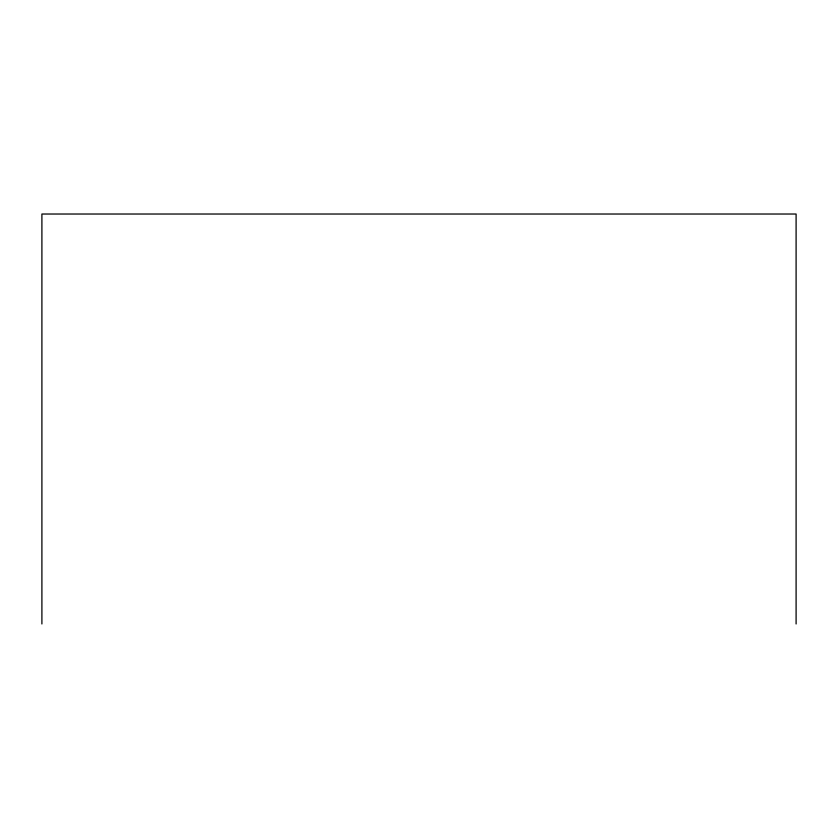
<?xml version="1.0" encoding="UTF-8"?>
<svg xmlns="http://www.w3.org/2000/svg" width="838" height="838" viewBox="0 0 838 838"><rect width="100%" height="100%" fill="white"/><g stroke="black" fill="none" stroke-linecap="round" stroke-linejoin="round"><path stroke-width="1.26" d="M796.1 623.975L796.1 214.025L41.9 214.025L41.9 623.975"/></g></svg>
